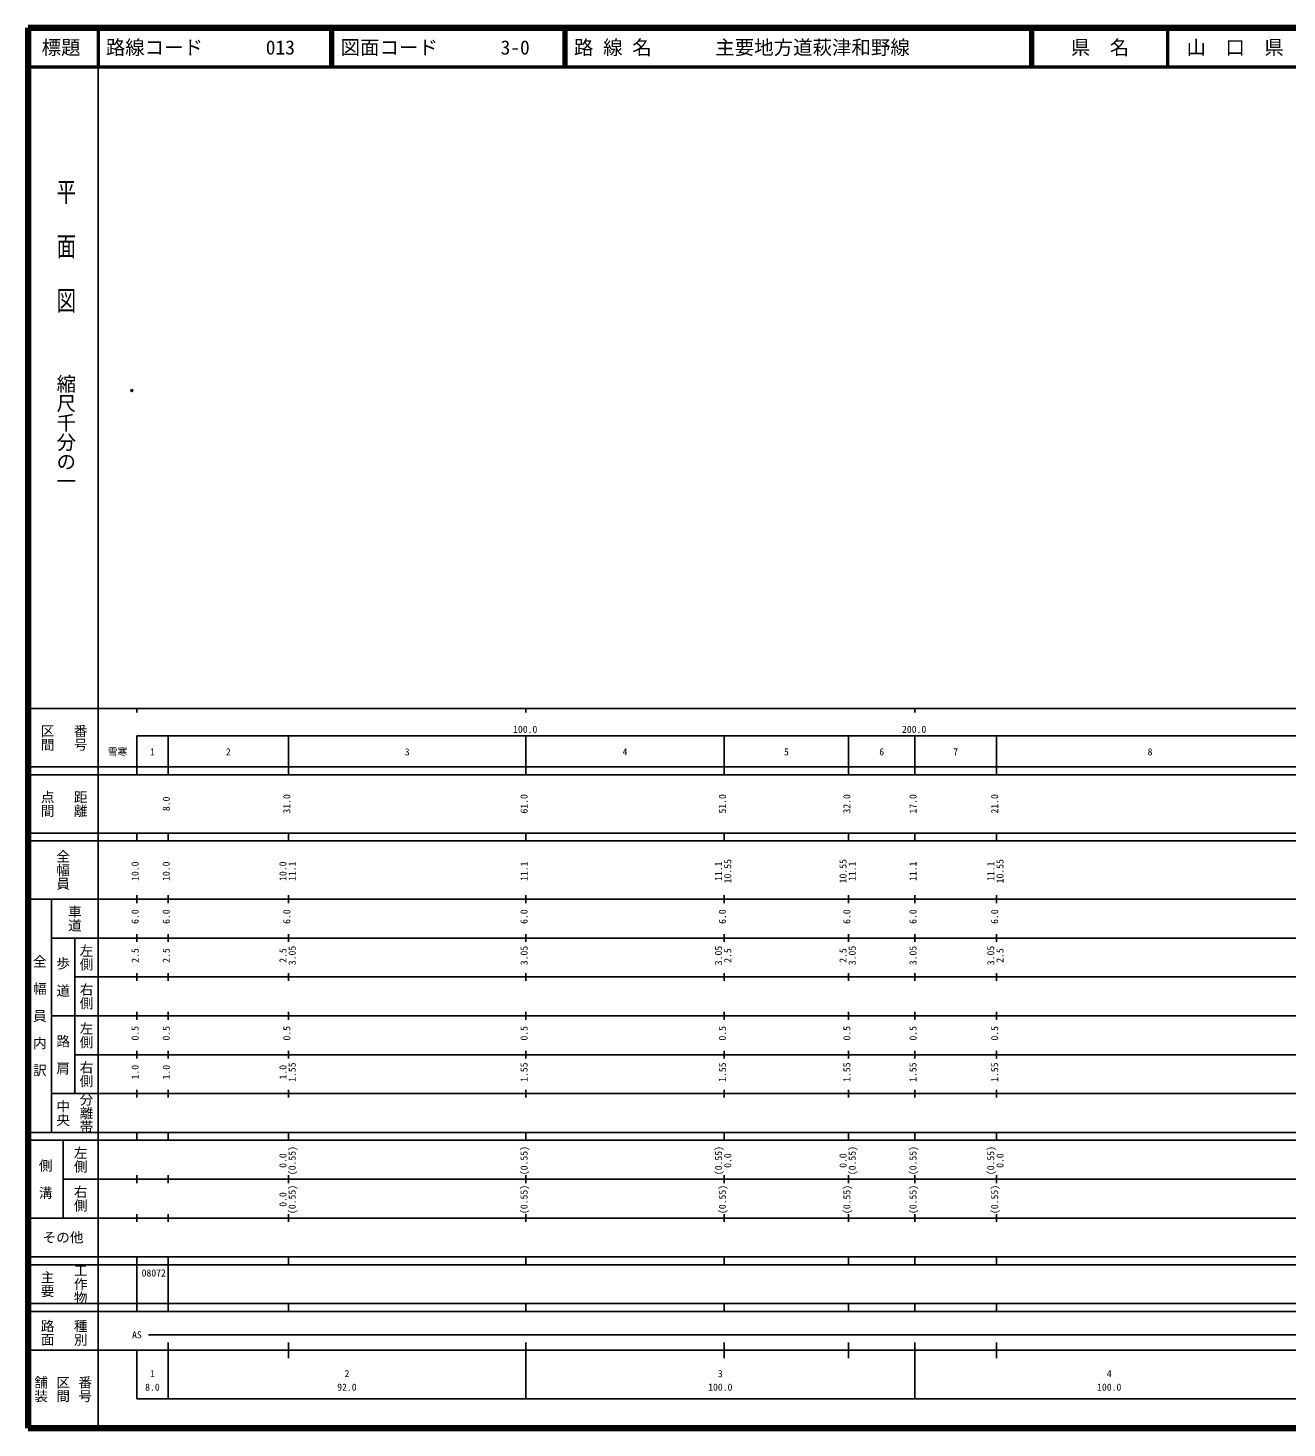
# Model space of a CAD drawing. Units: millimetres on the paper. Extents: x 40 to 680, y 20 to 380.
# Drawn here: x 40 to 363.7, y 20 to 380 of the extents above; entities that cross this region are included whole.
import ezdxf
from ezdxf.enums import TextEntityAlignment as Align

# ---------------------------------------------------------------- set-up
doc = ezdxf.new("R2010")
doc.units = ezdxf.units.MM
doc.header["$PDMODE"] = 32
doc.header["$PDSIZE"] = 0.5
doc.layers.add('M-OTRS', color=6, linetype='Continuous')
doc.layers.add('M-TTL-TXT', color=7, linetype='Continuous')
for name, color, linetype, lineweight in [('M-TTL', 2, 'Continuous', 140), ('M-TTL-BAND', 7, 'Continuous', 25), ('M-TTL-LINE', 7, 'Continuous', 50)]:
    doc.layers.add(name, color=color, linetype=linetype, lineweight=lineweight)
doc.styles.add('@ＭＳ ゴシック', font='')
doc.styles.add('ＭＳ ゴシック', font='')
doc.styles.get('@ＭＳ ゴシック').set_extended_font_data('@MS Gothic')
doc.styles.get('ＭＳ ゴシック').set_extended_font_data('MS Gothic')

msp = doc.modelspace()

# ---------------------------------------------------------------- linework, layer by layer
at = {"layer": 'M-OTRS'}
msp.add_point((66.712, 286.759), dxfattribs=at)
at = {"layer": 'M-TTL'}
for p, q in [((40, 380), (40, 20)), ((680, 380), (40, 380)), ((40, 20), (680, 20))]:
    msp.add_line(p, q, dxfattribs=at)
at = {"layer": 'M-TTL-BAND'}
for p, q in [((58, 370), (58, 20)), ((40, 205), (579, 205)), ((68, 205), (68, 204)), ((168, 205), (168, 204)), ((268, 205), (268, 204)), ((68, 198), (579, 198)), ((68, 198), (68, 188)), ((76, 188), (76, 198)), ((107, 188), (107, 198)), ((168, 188), (168, 198)), ((219, 188), (219, 198)), ((251, 188), (251, 198)), ((268, 188), (268, 198)), ((289, 188), (289, 198)), ((40, 190), (579, 190)), ((40, 188), (579, 188)), ((40, 173), (579, 173)), ((68, 171), (68, 173)), ((76, 171), (76, 173)), ((107, 171), (107, 173)), ((168, 171), (168, 173)), ((219, 171), (219, 173)), ((251, 171), (251, 173)), ((268, 171), (268, 173)), ((289, 171), (289, 173)), ((40, 171), (579, 171)), ((40, 156), (579, 156)), ((46, 96), (46, 156)), ((68, 155), (68, 157)), ((76, 155), (76, 157)), ((107, 155), (107, 157)), ((168, 155), (168, 157)), ((219, 155), (219, 157)), ((251, 155), (251, 157)), ((268, 155), (268, 157)), ((289, 155), (289, 157)), ((46, 146), (579, 146)), ((52, 146), (52, 106)), ((68, 145), (68, 147)), ((76, 145), (76, 147)), ((107, 145), (107, 147)), ((168, 145), (168, 147)), ((219, 145), (219, 147)), ((251, 145), (251, 147)), ((268, 145), (268, 147)), ((289, 145), (289, 147)), ((68, 135), (68, 137)), ((76, 135), (76, 137)), ((107, 135), (107, 137)), ((168, 135), (168, 137)), ((219, 135), (219, 137)), ((251, 135), (251, 137)), ((268, 135), (268, 137)), ((289, 135), (289, 137)), ((52, 136), (579, 136)), ((46, 126), (579, 126)), ((68, 125), (68, 127)), ((76, 125), (76, 127)), ((107, 125), (107, 127)), ((168, 125), (168, 127)), ((219, 125), (219, 127)), ((251, 125), (251, 127)), ((268, 125), (268, 127)), ((289, 125), (289, 127)), ((52, 116), (579, 116)), ((68, 115), (68, 117)), ((76, 115), (76, 117)), ((107, 115), (107, 117)), ((168, 115), (168, 117)), ((219, 115), (219, 117)), ((251, 115), (251, 117)), ((268, 115), (268, 117)), ((289, 115), (289, 117)), ((46, 106), (579, 106)), ((68, 105), (68, 107)), ((76, 105), (76, 107)), ((107, 105), (107, 107)), ((168, 105), (168, 107)), ((219, 105), (219, 107)), ((251, 105), (251, 107)), ((268, 105), (268, 107)), ((289, 105), (289, 107)), ((40, 96), (579, 96)), ((40, 94), (579, 94)), ((49, 94), (49, 74)), ((68, 94), (68, 96)), ((76, 94), (76, 96)), ((107, 94), (107, 96)), ((168, 94), (168, 96)), ((219, 94), (219, 96)), ((251, 94), (251, 96)), ((268, 94), (268, 96)), ((289, 94), (289, 96)), ((49, 84), (579, 84)), ((68, 83), (68, 85)), ((76, 83), (76, 85)), ((107, 83), (107, 85)), ((168, 83), (168, 85)), ((219, 83), (219, 85)), ((251, 83), (251, 85)), ((268, 83), (268, 85)), ((289, 83), (289, 85)), ((40, 74), (579, 74)), ((68, 73), (68, 75)), ((76, 73), (76, 75)), ((107, 73), (107, 75)), ((168, 73), (168, 75)), ((219, 73), (219, 75)), ((251, 73), (251, 75)), ((268, 73), (268, 75)), ((289, 73), (289, 75)), ((40, 64), (579, 64)), ((40, 62), (579, 62)), ((68, 62), (68, 64)), ((68, 52), (68, 62)), ((76, 62), (76, 64)), ((76, 52), (76, 62)), ((107, 62), (107, 64)), ((168, 62), (168, 64)), ((219, 62), (219, 64)), ((251, 62), (251, 64)), ((268, 62), (268, 64)), ((289, 62), (289, 64)), ((40, 52), (579, 52)), ((68, 50), (68, 52)), ((76, 50), (76, 52)), ((107, 50), (107, 52)), ((168, 50), (168, 52)), ((219, 50), (219, 52)), ((251, 50), (251, 52)), ((268, 50), (268, 52)), ((289, 50), (289, 52)), ((40, 50), (579, 50)), ((71, 44), (565, 44)), ((40, 40), (579, 40)), ((68, 40), (68, 27.5)), ((76, 27.5), (76, 42)), ((107, 38), (107, 42)), ((168, 27.5), (168, 42)), ((219, 38), (219, 42)), ((251, 38), (251, 42)), ((268, 27.5), (268, 42)), ((289, 38), (289, 42)), ((68, 27.5), (579, 27.5))]:
    msp.add_line(p, q, dxfattribs=at)
at = {"layer": 'M-TTL-LINE'}
for p, q in [((58, 380), (58, 370)), ((117.75, 380), (117.75, 370)), ((118.25, 380), (118.25, 370)), ((177.75, 380), (177.75, 370)), ((178.25, 380), (178.25, 370)), ((297.75, 380), (297.75, 370)), ((298.25, 380), (298.25, 370)), ((333, 380), (333, 370)), ((40, 370), (680, 370))]:
    msp.add_line(p, q, dxfattribs=at)

# ---------------------------------------------------------------- texts
at = {"layer": 'M-TTL-BAND', "style": '@ＭＳ ゴシック', "width": 1.4}
msp.add_text('平  面  図', height=3.666, rotation=270, dxfattribs=at).set_placement((49.777, 306.475), align=Align.MIDDLE_RIGHT)
at = {"layer": 'M-TTL-BAND', "style": '@ＭＳ ゴシック'}
msp.add_text('縮尺千分の一', height=3.666, rotation=270, dxfattribs=at).set_placement((49.777, 261.03), align=Align.MIDDLE_RIGHT)
for s, p in [('区間', (45, 197.5)), ('番号', (53.5, 197.5)), ('点間', (45, 180.5)), ('距離', (53.5, 180.5)), ('全幅員', (49, 163.5)), ('車道', (52, 151)), ('左側', (55, 141)), ('全\u3000幅\u3000員\u3000内\u3000訳', (43, 126)), ('歩\u3000道', (49, 136)), ('右側', (55, 131)), ('左側', (55, 121)), ('路\u3000肩', (49, 116)), ('右側', (55, 111)), ('分離帯', (55, 101)), ('中央', (49, 101)), ('左側', (53.5, 89)), ('側\u3000溝', (44.5, 84)), ('右側', (53.5, 79)), ('工作物', (53.5, 57)), ('主要', (45, 57)), ('路面', (45, 44.5)), ('種別', (53.5, 44.5)), ('舗装', (43.333, 30)), ('区間', (49, 30)), ('番号', (54.667, 30))]:
    msp.add_text(s, height=2.566, rotation=270, dxfattribs=at).set_placement(p, align=Align.MIDDLE_CENTER)
at = {"layer": 'M-TTL-BAND', "style": 'ＭＳ ゴシック'}
for s, p in [('100.0', (167.844, 198.195)), ('200.0', (267.844, 198.195)), ('雪寒', (63.014, 192.405)), ('1', (72, 192.405)), ('2', (91.5, 192.405)), ('3', (137.5, 192.405)), ('4', (193.5, 192.405)), ('5', (235, 192.405)), ('6', (259.5, 192.405)), ('7', (278.5, 192.405)), ('8', (328.5, 192.405)), ('AS', (68, 42.5)), ('1', (72, 32.523)), ('2', (122, 32.523)), ('3', (218, 32.523)), ('4', (318, 32.523)), ('8.0', (72, 29.033)), ('92.0', (122, 29.033)), ('100.0', (218, 29.033)), ('100.0', (318, 29.033))]:
    msp.add_text(s, height=1.833, dxfattribs=at).set_placement(p, align=Align.BOTTOM_CENTER)
for s, p in [('8.0', (77, 180.5)), ('31.0', (108, 180.5)), ('61.0', (169, 180.5)), ('51.0', (220, 180.5)), ('32.0', (252, 180.5)), ('17.0', (269, 180.5)), ('21.0', (290, 180.5)), ('10.55', (221.37, 163.174)), ('10.55', (251, 163.174)), ('10.55', (291.37, 163.174)), ('10.0', (69, 163.174)), ('10.0', (77, 163.174)), ('10.0', (107, 163.174)), ('11.1', (109.37, 163.174)), ('11.1', (169, 163.174)), ('11.1', (219, 163.174)), ('11.1', (253.37, 163.174)), ('11.1', (269, 163.174)), ('11.1', (289, 163.174)), ('6.0', (69, 151.5)), ('6.0', (77, 151.5)), ('6.0', (108, 151.5)), ('6.0', (169, 151.5)), ('6.0', (220, 151.5)), ('6.0', (252, 151.5)), ('6.0', (269, 151.5)), ('6.0', (290, 151.5)), ('2.5', (69, 141.5)), ('2.5', (77, 141.5)), ('2.5', (107, 141.5)), ('3.05', (109.37, 141.5)), ('3.05', (169, 141.5)), ('3.05', (219, 141.5)), ('2.5', (221.37, 141.5)), ('2.5', (251, 141.5)), ('3.05', (253.37, 141.5)), ('3.05', (269, 141.5)), ('3.05', (289, 141.5)), ('2.5', (291.37, 141.5)), ('0.5', (69, 121.5)), ('0.5', (77, 121.5)), ('0.5', (108, 121.5)), ('0.5', (169, 121.5)), ('0.5', (220, 121.5)), ('0.5', (252, 121.5)), ('0.5', (269, 121.5)), ('0.5', (290, 121.5)), ('1.0', (69, 111.5)), ('1.0', (77, 111.5)), ('1.0', (107, 111.5)), ('1.55', (109.37, 111.5)), ('1.55', (169, 111.5)), ('1.55', (220, 111.5)), ('1.55', (252, 111.5)), ('1.55', (269, 111.5)), ('1.55', (290, 111.5)), ('0.0', (107, 88.764)), ('(0.55)', (109.37, 88.764)), ('(0.55)', (169, 88.764)), ('(0.55)', (219, 88.764)), ('0.0', (221.37, 88.764)), ('0.0', (251, 88.764)), ('(0.55)', (253.37, 88.764)), ('(0.55)', (269, 88.764)), ('(0.55)', (289, 88.764)), ('0.0', (291.37, 88.764)), ('0.0', (107, 78.764)), ('(0.55)', (109.37, 78.764)), ('(0.55)', (169, 78.764)), ('(0.55)', (220, 78.764)), ('(0.55)', (252, 78.764)), ('(0.55)', (269, 78.764)), ('(0.55)', (290, 78.764))]:
    msp.add_text(s, height=1.833, rotation=90, dxfattribs=at).set_placement(p, align=Align.BOTTOM_CENTER)
msp.add_text('その他', height=2.566, dxfattribs=at).set_placement((49, 69), align=Align.MIDDLE_CENTER)
msp.add_text('08072', height=1.833, dxfattribs=at).set_placement((69.217, 58.405), align=Align.BOTTOM_LEFT)
at = {"layer": 'M-TTL-TXT', "style": 'ＭＳ ゴシック'}
for s, p in [('標題', (48.5, 375)), ('県\u3000名', (315.625, 375)), ('山\u3000口\u3000県', (350.375, 375))]:
    msp.add_text(s, height=3.666, dxfattribs=at).set_placement(p, align=Align.MIDDLE_CENTER)
for s, p in [('路線コード', (60, 375)), ('013', (101.142, 375)), ('図面コード', (120.38, 375)), ('3-0', (161.521, 375)), ('路 線 名', (180.38, 375)), ('主要地方道萩津和野線', (216.734, 375))]:
    msp.add_text(s, height=3.666, dxfattribs=at).set_placement(p, align=Align.MIDDLE_LEFT)

doc.saveas('drawing.dxf')
